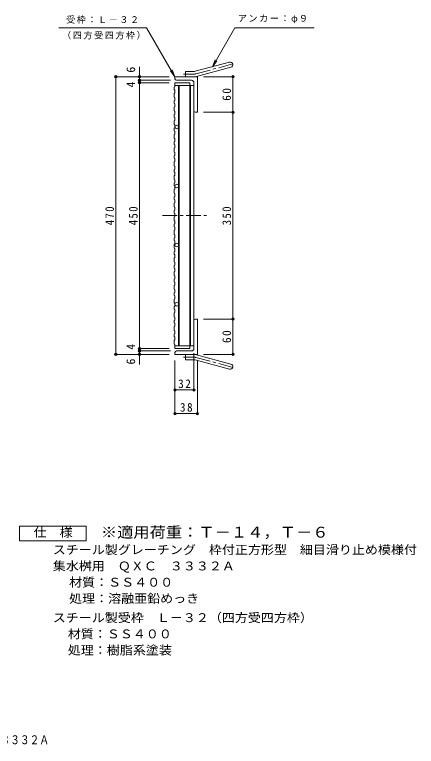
# Model space of a CAD drawing. Units: millimetres at full size, sheet at 1:5. Extents: x -537 to 868, y -685 to 672.
# Drawn here: x 188 to 868, y -685 to 553 of the extents above; entities that cross this region are included whole.
import ezdxf
from ezdxf.enums import TextEntityAlignment as Align

# ---------------------------------------------------------------- set-up
doc = ezdxf.new("R2010")
doc.units = ezdxf.units.MM
doc.header["$LTSCALE"] = 5
doc.header["$PDMODE"] = 32
doc.header["$PDSIZE"] = 4
doc.linetypes.add('CHAIN1', pattern=[8, 5, -1, 1, -1])
for name, color, linetype, lineweight in [('A-1_ピット', 2, 'Continuous', 9), ('A-2_蓋', 3, 'Continuous', 9), ('A-4_寸法', 7, 'Continuous', 9), ('A-5_仕様文', 7, 'Continuous', 9), ('A-A', 3, 'Continuous', 9), ('F-4_F-4ﾚｲﾔ', 2, 'Continuous', 9)]:
    doc.layers.add(name, color=color, linetype=linetype, lineweight=lineweight)
doc.layers.add('F-5_F-5ﾚｲﾔ', color=2, linetype='Continuous')
doc.styles.add('ＭＳ ゴシック', font='')
doc.styles.get('ＭＳ ゴシック').set_extended_font_data('MS Gothic')

msp = doc.modelspace()

# ---------------------------------------------------------------- linework, layer by layer
at = {"layer": 'A-1_ピット'}
for p, q in [((493.579, 457.546), (551.77, 473.138)), ((495.908, 448.852), (554.099, 464.445)), ((459.435, 444.739), (459.435, 448.239)), ((497.435, 448.239), (459.435, 448.239)), ((477.435, 448.239), (477.435, 457.239)), ((491.25, 457.239), (477.435, 457.239)), ((497.435, 448.239), (497.435, 388.239)), ((487.435, 442.239), (461.935, 442.239)), ((491.435, 438.239), (491.435, 390.739)), ((493.935, 388.239), (497.435, 388.239)), ((493.935, 38.239), (497.435, 38.239)), ((497.435, 38.239), (497.435, -21.761)), ((491.435, -11.761), (491.435, 35.739)), ((459.435, -18.261), (459.435, -21.761)), ((497.435, -21.761), (459.435, -21.761)), ((487.435, -15.761), (461.935, -15.761)), ((477.435, -21.761), (477.435, -30.761)), ((495.908, -22.374), (554.099, -37.967)), ((491.25, -30.761), (477.435, -30.761)), ((493.579, -31.068), (551.77, -46.66))]:
    msp.add_line(p, q, dxfattribs=at)
at = {"layer": 'A-1_ピット', "linetype": 'CHAIN1'}
for p, q in [((494.744, 453.199), (559.91, 470.66)), ((491.25, 452.739), (473.63, 452.739)), ((491.25, -26.261), (473.63, -26.261)), ((494.744, -26.721), (559.91, -44.182))]:
    msp.add_line(p, q, dxfattribs=at)
at = {"layer": 'A-1_ピット'}
for centre, radius, start, end in [((552.935, 468.791), 4.5, 285.00014, 104.99991), ((491.25, 466.239), 9, 270, 285.00002), ((491.25, 466.239), 18, 270, 285), ((461.935, 444.739), 2.5, 180, 270), ((487.435, 438.239), 4, 0, 90), ((493.935, 390.739), 2.5, 180, 270), ((493.935, 35.739), 2.5, 90, 180), ((487.435, -11.761), 4, 270, 0), ((461.935, -18.261), 2.5, 90, 180), ((491.25, -39.761), 18, 75, 90), ((491.25, -39.761), 9, 74.99998, 90), ((552.935, -42.313), 4.5, 255.00009, 74.99986)]:
    msp.add_arc(centre, radius, start, end, dxfattribs=at)
at = {"layer": 'A-1_ピット', "linetype": 'CHAIN1'}
for centre, start, end in [((491.25, 466.239), 270, 284.99995), ((491.25, -39.761), 75.00005, 90)]:
    msp.add_arc(centre, 13.5, start, end, dxfattribs=at)
at = {"layer": 'A-2_蓋'}
for p, q in [((459.435, 433.739), (491.435, 433.739)), ((465.434, 433.739), (465.434, -7.261)), ((466.435, 433.739), (466.435, -7.261)), ((484.435, 433.739), (484.435, -7.261)), ((485.435, 433.739), (485.435, -7.261)), ((491.435, 433.739), (491.435, -7.261)), ((459.435, -7.261), (459.435, -11.761)), ((459.435, -7.261), (491.435, -7.261)), ((459.435, -11.761), (484.435, -11.761)), ((484.435, -7.261), (484.435, -11.761))]:
    msp.add_line(p, q, dxfattribs=at)
at = {"layer": 'A-2_蓋', "linetype": 'CHAIN1'}
msp.add_line((438.291, 213.239), (512.673, 213.239), dxfattribs=at)
at = {"layer": 'A-2_蓋'}
msp.add_lwpolyline([(459.435, 438.239), (484.435, 438.239), (484.435, 433.739)], dxfattribs=at)
for centre in [(462.435, 363.239), (462.435, 263.239), (462.435, 163.239), (462.435, 63.239)]:
    msp.add_circle(centre, 3, dxfattribs=at)
at = {"layer": 'A-4_寸法'}
for p, q in [((399.435, 448.239), (399.435, 465.239)), ((357.935, 448.239), (449.435, 448.239)), ((359.435, 448.239), (359.435, -21.761)), ((399.435, 448.239), (399.435, 442.239)), ((558.935, 448.239), (507.435, 448.239)), ((557.435, 448.239), (557.435, 388.239)), ((397.935, 442.239), (451.935, 442.239)), ((397.935, 438.239), (449.435, 438.239)), ((399.435, 442.239), (399.435, 438.239)), ((399.435, 438.239), (399.435, -11.761)), ((558.935, 388.239), (507.435, 388.239)), ((557.435, 388.239), (557.435, 38.239)), ((558.935, 38.239), (507.435, 38.239)), ((557.435, 38.239), (557.435, -21.761)), ((397.935, -11.761), (449.435, -11.761)), ((399.435, -11.761), (399.435, -15.761)), ((357.935, -21.761), (449.435, -21.761)), ((397.935, -15.761), (451.935, -15.761)), ((399.435, -15.761), (399.435, -21.761)), ((399.435, -21.761), (399.435, -38.761)), ((491.435, -83.261), (491.435, -19.761)), ((558.935, -21.761), (507.435, -21.761)), ((459.435, -123.261), (459.435, -31.761)), ((497.435, -123.261), (497.435, -31.761)), ((459.435, -81.761), (491.435, -81.761)), ((459.435, -121.761), (497.435, -121.761))]:
    msp.add_line(p, q, dxfattribs=at)
for p in [(359.435, 448.239), (399.435, 448.239), (557.435, 448.239), (399.435, 442.239), (399.435, 438.239), (557.435, 388.239), (557.435, 38.239), (399.435, -11.761), (359.435, -21.761), (399.435, -15.761), (399.435, -21.761), (557.435, -21.761), (459.435, -81.761), (491.435, -81.761), (459.435, -121.761), (497.435, -121.761)]:
    msp.add_point(p, dxfattribs=at)
at = {"layer": 'A-5_仕様文'}
for p, q in [((263.161, 531.339), (411.457, 531.339)), ((411.457, 531.339), (459.435, 448.239)), ((560.778, 531.339), (522.675, 465.342)), ((560.778, 531.339), (694.707, 531.339)), ((522.675, 465.342), (527.458, 476.89)), ((522.675, 465.342), (530.284, 475.259)), ((459.435, 448.239), (454.651, 459.787)), ((459.435, 448.239), (451.825, 458.156))]:
    msp.add_line(p, q, dxfattribs=at)
at = {"layer": 'A-A'}
for p, q in [((459.435, 438.239), (459.435, 431.332)), ((457.935, 430.821), (459.435, 431.332)), ((457.935, 420.278), (459.435, 420.789)), ((459.435, 413.219), (459.435, 408.106)), ((457.935, 407.595), (459.435, 408.106)), ((457.935, 397.051), (459.435, 397.563)), ((457.935, 384.368), (459.435, 384.88)), ((459.435, 389.993), (459.435, 384.88)), ((457.935, 373.825), (459.435, 374.336)), ((457.935, 361.142), (459.435, 361.653)), ((459.435, 366.766), (459.435, 361.653)), ((457.935, 350.599), (459.435, 351.11)), ((459.435, 356.223), (459.435, 351.11)), ((457.935, 337.916), (459.435, 338.427)), ((459.435, 343.54), (459.435, 338.427)), ((457.935, 327.372), (459.435, 327.884)), ((459.435, 332.997), (459.435, 327.884)), ((457.935, 314.689), (459.435, 315.2)), ((459.435, 320.314), (459.435, 315.2)), ((459.435, 309.77), (459.435, 304.657)), ((457.935, 304.146), (459.435, 304.657)), ((457.935, 291.463), (459.435, 291.974)), ((459.435, 297.087), (459.435, 291.974)), ((459.435, 286.544), (459.435, 281.431)), ((457.935, 280.92), (459.435, 281.431)), ((459.435, 273.861), (459.435, 268.748)), ((457.935, 268.237), (459.435, 268.748)), ((459.435, 263.318), (459.435, 258.205)), ((457.935, 257.694), (459.435, 258.205)), ((459.435, 250.635), (459.435, 245.522)), ((457.935, 245.01), (459.435, 245.522)), ((459.435, 240.092), (459.435, 234.979)), ((457.935, 234.467), (459.435, 234.979)), ((459.435, 227.409), (459.435, 222.295)), ((457.935, 221.784), (459.435, 222.295)), ((457.935, 211.241), (459.435, 211.752)), ((459.435, 216.865), (459.435, 211.752)), ((457.935, 198.558), (459.435, 199.069)), ((459.435, 204.182), (459.435, 199.069)), ((457.935, 188.015), (459.435, 188.526)), ((459.435, 193.639), (459.435, 188.526)), ((457.935, 175.331), (459.435, 175.843)), ((459.435, 180.956), (459.435, 175.843)), ((457.935, 164.789), (459.435, 165.3)), ((459.435, 170.413), (459.435, 165.3)), ((457.935, 152.105), (459.435, 152.616)), ((459.435, 157.73), (459.435, 152.616)), ((457.935, 141.562), (459.435, 142.074)), ((459.435, 147.187), (459.435, 142.074)), ((457.935, 128.879), (459.435, 129.39)), ((459.435, 134.503), (459.435, 129.39)), ((459.435, 123.96), (459.435, 118.847)), ((457.935, 118.336), (459.435, 118.847)), ((457.935, 105.653), (459.435, 106.164)), ((459.435, 111.277), (459.435, 106.164)), ((459.435, 100.734), (459.435, 95.621)), ((457.935, 95.109), (459.435, 95.621)), ((459.435, 88.051), (459.435, 82.937)), ((457.935, 82.426), (459.435, 82.937)), ((459.435, 77.508), (459.435, 72.395)), ((457.935, 71.883), (459.435, 72.395)), ((459.435, 64.825), (459.435, 59.711)), ((457.935, 59.2), (459.435, 59.711)), ((459.435, 54.281), (459.435, 49.168)), ((457.935, 48.657), (459.435, 49.168)), ((459.435, 41.598), (459.435, 36.485)), ((457.935, 35.974), (459.435, 36.485)), ((457.935, 25.431), (459.435, 25.942)), ((459.435, 31.055), (459.435, 25.942)), ((457.935, 12.747), (459.435, 13.259)), ((459.435, 18.372), (459.435, 13.259)), ((457.935, 2.204), (459.435, 2.716)), ((459.435, 7.829), (459.435, 2.716)), ((459.435, -4.854), (459.435, -11.761))]:
    msp.add_line(p, q, dxfattribs=at)
for points in [[(457.935, 430.821), (457.935, 426.414), (459.435, 425.902), (459.435, 420.789)], [(457.935, 420.278), (457.935, 413.731), (459.435, 413.219)], [(457.935, 407.595), (457.935, 403.187), (459.435, 402.676), (459.435, 397.563)], [(457.935, 397.051), (457.935, 390.504), (459.435, 389.993)], [(457.935, 384.368), (457.935, 379.961), (459.435, 379.45), (459.435, 374.336)], [(457.935, 373.825), (457.935, 367.278), (459.435, 366.766)], [(457.935, 361.142), (457.935, 356.734), (459.435, 356.223)], [(457.935, 350.599), (457.935, 344.052), (459.435, 343.54)], [(457.935, 337.916), (457.935, 333.508), (459.435, 332.997)], [(457.935, 327.372), (457.935, 320.825), (459.435, 320.314)], [(457.935, 314.689), (457.935, 310.282), (459.435, 309.77)], [(457.935, 304.146), (457.935, 297.599), (459.435, 297.087)], [(457.935, 291.463), (457.935, 287.055), (459.435, 286.544)], [(457.935, 280.92), (457.935, 274.372), (459.435, 273.861)], [(457.935, 268.237), (457.935, 263.829), (459.435, 263.318)], [(457.935, 257.694), (457.935, 251.146), (459.435, 250.635)], [(457.935, 245.01), (457.935, 240.603), (459.435, 240.092)], [(457.935, 234.467), (457.935, 227.92), (459.435, 227.409)], [(457.935, 221.784), (457.935, 217.377), (459.435, 216.865)], [(457.935, 211.241), (457.935, 204.694), (459.435, 204.182)], [(457.935, 198.558), (457.935, 194.15), (459.435, 193.639)], [(457.935, 188.015), (457.935, 181.467), (459.435, 180.956)], [(457.935, 175.331), (457.935, 170.924), (459.435, 170.413)], [(457.935, 164.789), (457.935, 158.241), (459.435, 157.73)], [(457.935, 152.105), (457.935, 147.697), (459.435, 147.187)], [(457.935, 141.562), (457.935, 135.015), (459.435, 134.503)], [(457.935, 128.879), (457.935, 124.472), (459.435, 123.96)], [(457.935, 118.336), (457.935, 111.789), (459.435, 111.277)], [(457.935, 105.653), (457.935, 101.245), (459.435, 100.734)], [(457.935, 95.109), (457.935, 88.562), (459.435, 88.051)], [(457.935, 82.426), (457.935, 78.019), (459.435, 77.508)], [(457.935, 71.883), (457.935, 65.336), (459.435, 64.825)], [(457.935, 59.2), (457.935, 54.793), (459.435, 54.281)], [(457.935, 48.657), (457.935, 42.11), (459.435, 41.598)], [(457.935, 35.974), (457.935, 31.566), (459.435, 31.055)], [(457.935, 25.431), (457.935, 18.883), (459.435, 18.372)], [(457.935, 12.747), (457.935, 8.34), (459.435, 7.829)], [(457.935, 2.204), (457.935, -4.343), (459.435, -4.854)]]:
    msp.add_lwpolyline(points, dxfattribs=at)
at = {"layer": 'F-4_F-4ﾚｲﾔ'}
msp.add_lwpolyline([(196.554, -337.203), (196.554, -312.202), (309.053, -312.202), (309.053, -337.203)], close=True, dxfattribs=at)

# ---------------------------------------------------------------- texts
at = {"layer": 'A-4_寸法', "color": 2, "style": 'ＭＳ ゴシック'}
for s, p in [('6', (396.435, 455.239)), ('4', (396.435, 430.239)), ('4', (396.435, -13.761)), ('6', (396.435, -38.761))]:
    msp.add_text(s, height=14.66, rotation=90, dxfattribs=at).set_placement(p, align=Align.BOTTOM_LEFT)
at = {"layer": 'A-4_寸法', "color": 2, "char_height": 14.66, "attachment_point": 7, "rotation": 90, "style": 'ＭＳ ゴシック'}
for s, insert in [('\\T1.27;\\W0.95;60', (554.435, 407.614)), ('\\T1.27;\\W0.9;470', (356.435, 196.989)), ('\\T1.27;\\W0.9;450', (396.435, 196.989)), ('\\T1.27;\\W0.9;350', (554.435, 196.989)), ('\\T1.27;\\W0.95;60', (554.435, -2.386))]:
    msp.add_mtext(s, dxfattribs=dict(at, insert=insert))
at = {"layer": 'A-4_寸法', "color": 2, "char_height": 14.66, "attachment_point": 7, "style": 'ＭＳ ゴシック'}
for s, insert in [('\\T1.27;\\W0.95;32', (464.81, -78.761)), ('\\T1.27;\\W0.95;38', (467.81, -118.761))]:
    msp.add_mtext(s, dxfattribs=dict(at, insert=insert))
at = {"layer": 'A-5_仕様文', "char_height": 11, "attachment_point": 7, "style": 'ＭＳ ゴシック'}
for s, insert in [('\\T1.17;受枠：Ｌ－３２', (275.223, 538.213)), ('\\T1.17;アンカー：φ９', (565.64, 538.629)), ('\\T1.17;（四方受四方枠）', (268.522, 511.409))]:
    msp.add_mtext(s, dxfattribs=dict(at, insert=insert))
at = {"layer": 'F-4_F-4ﾚｲﾔ', "style": 'ＭＳ ゴシック', "width": 1.1}
for s, p in [('仕\u3000様', (220.303, -334.703)), ('スチール製グレーチング\u3000枠付正方形型\u3000細目滑り止め模様付', (252.803, -364.163)), ('集水桝用\u3000ＱＸＣ\u3000３３３２Ａ', (252.803, -391.664)), ('材質：ＳＳ４００', (280.409, -419.162)), ('処理：溶融亜鉛めっき', (280.41, -446.662)), ('スチール製受枠\u3000Ｌ－３２（四方受四方枠）', (252.803, -479.163)), ('材質：ＳＳ４００', (278.16, -506.663)), ('処理：樹脂系塗装', (278.16, -534.163))]:
    msp.add_text(s, height=14.66, dxfattribs=at).set_placement(p, align=Align.BOTTOM_LEFT)
at = {"layer": 'F-5_F-5ﾚｲﾔ', "color": 3, "style": 'ＭＳ ゴシック', "width": 1.1}
msp.add_text('※適用荷重：Ｔ－１４，Ｔ－６', height=18.33, dxfattribs=at).set_placement((334.053, -337.203), align=Align.BOTTOM_LEFT)
at = {"layer": 'F-5_F-5ﾚｲﾔ', "style": 'ＭＳ ゴシック', "width": 0.8}
msp.add_text('スチール製グレーチング\u3000枠付正方形型\u3000細目滑り止め模様付\u3000集水桝用\u3000\u3000ＱＸＣ\u3000３３３２Ａ', height=14.66, dxfattribs=at).set_placement((-475.911, -685.791), align=Align.BOTTOM_LEFT)

doc.saveas('drawing.dxf')
